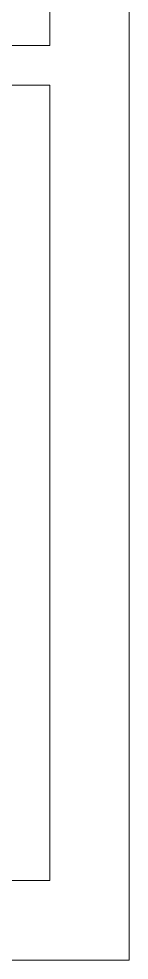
# Model space of a CAD drawing. Header units: inches. Extents: x 24 to 1704, y 24 to 1128.
# Drawn here: x 1567.3 to 1584, y 192 to 334 of the extents above; entities that cross this region are included whole.
import ezdxf

# ---------------------------------------------------------------- set-up
doc = ezdxf.new("R2010")
doc.units = ezdxf.units.IN
doc.header["$LTSCALE"] = 24
doc.header["$MEASUREMENT"] = 0
doc.layers.add('Arc Thin', color=107, linetype='Continuous', lineweight=5)

msp = doc.modelspace()

# ---------------------------------------------------------------- linework, layer by layer
at = {"layer": 'Arc Thin'}
for p, q in [((1584, 192), (1584, 555)), ((1572, 330), (1572, 390)), ((1500, 330), (1572, 330)), ((1459, 324), (1572, 324)), ((1572, 204), (1572, 324)), ((1431, 204), (1572, 204)), ((915, 192), (1584, 192))]:
    msp.add_line(p, q, dxfattribs=at)

doc.saveas('drawing.dxf')
